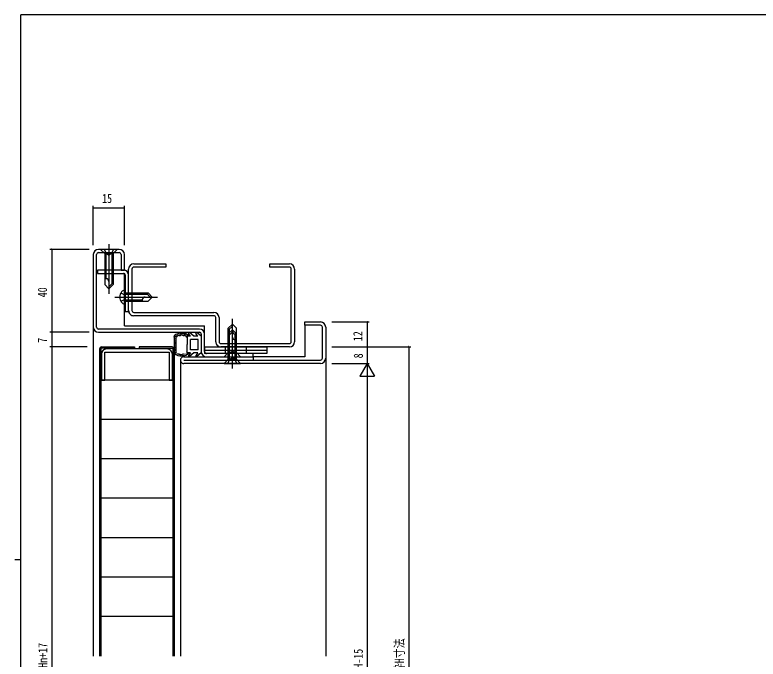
# Model space of a CAD drawing. Units: millimetres, scale not verified. Extents: x -1062 to 397, y -282 to 282.
# Drawn here: x -396.7 to -38.5, y -31.2 to 279.3 of the extents above; entities that cross this region are included whole.
import ezdxf
from ezdxf.enums import TextEntityAlignment as Align

# ---------------------------------------------------------------- set-up
doc = ezdxf.new("R2010")
doc.units = ezdxf.units.MM
doc.header["$LTSCALE"] = 2
for name, color, linetype in [('0-2_YKK_11', 7, 'Continuous'), ('0-3_YKK_12', 2, 'Continuous'), ('0-4_YKK_13', 4, 'Continuous'), ('0-6_YKK_D', 6, 'Continuous'), ('0-7_YKK_ZWAK', 7, 'Continuous')]:
    doc.layers.add(name, color=color, linetype=linetype)
doc.styles.add('ＭＳ ゴシック', font='')
doc.styles.get('ＭＳ ゴシック').set_extended_font_data('MS Gothic')

msp = doc.modelspace()

# ---------------------------------------------------------------- linework, layer by layer
at = {"layer": '0-2_YKK_11'}
for p, q in [((-346.4, 166.3), (-356.4, 166.3)), ((-358.9, 163.8), (-358.9, 128.8)), ((-357.3, 128.8), (-357.3, 163.8)), ((-356.4, 164.7), (-346.4, 164.7)), ((-339.4, 159.3), (-323.9, 159.3)), ((-323.9, 157.7), (-339.4, 157.7)), ((-323.9, 159.3), (-323.9, 157.7)), ((-273.9, 159.3), (-264.4, 159.3)), ((-273.9, 157.7), (-273.9, 159.3)), ((-264.4, 157.7), (-273.9, 157.7)), ((-341.9, 136.8), (-341.9, 156.8)), ((-340.3, 156.8), (-340.3, 136.8)), ((-263.5, 121.8), (-263.5, 156.8)), ((-261.9, 156.8), (-261.9, 121.8)), ((-339.4, 135.9), (-300.8, 135.9)), ((-300.8, 134.3), (-339.4, 134.3)), ((-299.9, 121.8), (-299.9, 133.4)), ((-298.3, 133.4), (-298.3, 121.8)), ((-307.8, 127.9), (-356.4, 127.9)), ((-356.4, 126.3), (-307.8, 126.3)), ((-306.9, 125.4), (-306.9, 117)), ((-305.3, 117), (-305.3, 125.4)), ((-248.5, 113.8), (-248.5, 128.8)), ((-246.9, 128.8), (-246.9, 113.8)), ((-323.3, 118.3), (-352.5, 118.3)), ((-297.4, 120.9), (-264.4, 120.9)), ((-264.4, 119.3), (-297.4, 119.3)), ((-315.3, 112.9), (-249.4, 112.9)), ((-249.4, 111.3), (-315.3, 111.3))]:
    msp.add_line(p, q, dxfattribs=at)
for points in [[(-345.5, 163.8), (-345.5, 156.3), (-343.9, 156.3), (-343.9, 163.8)], [(-344.4, 156.3), (-356.9, 156.3), (-356.9, 154.7), (-344.4, 154.7)], [(-343.5, 153.8), (-343.5, 136.3), (-341.9, 136.3), (-341.9, 153.8)], [(-249.4, 129.7), (-256.9, 129.7), (-256.9, 131.3), (-249.4, 131.3)], [(-355, 115.8), (-355, 103.3), (-353.4, 103.3), (-353.4, 116.7)], [(-353.4, 116.7), (-322.4, 116.7), (-322.4, 103.3), (-320.8, 103.3), (-320.8, 115.8)], [(-304.4, 114.5), (-281.9, 114.5), (-281.9, 116.1), (-304.4, 116.1)], [(-315.3, 114.5), (-281.9, 114.5), (-281.9, 112.9)]]:
    msp.add_lwpolyline(points, dxfattribs=at)
for centre, radius, start, end in [((-356.4, 163.8), 2.5, 90.00001, 179.99999), ((-346.4, 163.8), 2.5, 0.00001, 89.99999), ((-356.4, 163.8), 0.9, 90.00001, 179.99999), ((-346.4, 163.8), 0.9, 0.00001, 89.99999), ((-339.4, 156.8), 2.5, 90.00001, 179.99999), ((-339.4, 156.8), 0.9, 89.99953, 179.99951), ((-264.4, 156.8), 2.5, 0.00001, 89.99999), ((-264.4, 156.8), 0.9, 359.99998, 89.99996), ((-344.4, 153.8), 2.5, 0.00001, 89.99999), ((-344.4, 153.8), 0.9, 0.00001, 89.99999), ((-339.4, 136.8), 2.5, 179.99965, 269.99998), ((-339.4, 136.8), 0.9, 179.99998, 269.99996), ((-300.8, 133.4), 2.5, 0.00001, 89.99999), ((-300.8, 133.4), 0.9, 0.00001, 89.99999), ((-249.4, 128.8), 2.5, 0, 89.99998), ((-249.4, 128.8), 0.9, 0, 89.99998), ((-356.4, 128.8), 2.5, 180.00001, 269.99999), ((-356.4, 128.8), 0.9, 180.00001, 269.99999), ((-307.8, 125.4), 2.5, 0.00001, 89.99999), ((-307.8, 125.4), 0.9, 0.00001, 89.99999), ((-297.4, 121.8), 2.5, 179.99967, 269.99999), ((-297.4, 121.8), 0.9, 179.99998, 269.99996), ((-264.4, 121.8), 0.9, 270.00103, 0.00101), ((-264.4, 121.8), 2.5, 270.00001, 359.99999), ((-352.5, 115.8), 2.5, 90.00001, 179.99999), ((-323.3, 115.8), 2.5, 0.00001, 89.99999), ((-304.4, 117), 2.5, 180.00001, 269.99999), ((-304.4, 117), 0.9, 180.00001, 269.99999), ((-315.3, 112.9), 1.6, 89.99998, 270), ((-249.4, 113.8), 0.9, 270, 0), ((-249.4, 113.8), 2.5, 270, 0)]:
    msp.add_arc(centre, radius, start, end, dxfattribs=at)
at = {"layer": '0-3_YKK_12'}
for p, q in [((-343.9, 129.5), (-343.9, 154.548)), ((-343.9, 129.5), (-305.3, 129.5)), ((-305.3, 125.4), (-305.3, 129.5)), ((-256.9, 129.7), (-256.9, 114.5)), ((-358.9, 128.8), (-358.9, -29.7)), ((-316.9, 112.9), (-316.9, -29.7)), ((-256.9, 114.5), (-281.9, 114.5)), ((-246.9, 113.8), (-246.9, -29.7))]:
    msp.add_line(p, q, dxfattribs=at)
at = {"layer": '0-4_YKK_13'}
for p, q in [((-351.4, 168.8), (-351.4, 144.8)), ((-355.4, 166.3), (-353.4, 164.3)), ((-347.4, 166.3), (-355.4, 166.3)), ((-353.6, 166.3), (-352.55, 164.147)), ((-349.2, 166.3), (-350.25, 164.147)), ((-347.4, 166.3), (-349.4, 164.3)), ((-353.4, 164.3), (-353.4, 149.3)), ((-353.4, 164.3), (-349.4, 164.3)), ((-352.8, 164.3), (-352.8, 152.1)), ((-352.55, 164.147), (-351.4, 163.536)), ((-350.25, 164.147), (-351.4, 163.536)), ((-350, 164.3), (-350, 149.7)), ((-349.4, 164.3), (-349.4, 149.3)), ((-352.8, 152.1), (-353.4, 152.1)), ((-353.4, 149.3), (-351.4, 147.3)), ((-349.4, 150.3), (-351.4, 148.3)), ((-349.4, 149.3), (-351.4, 147.3)), ((-348.6, 143.3), (-328, 143.3)), ((-345.593, 145.3), (-343.85, 144.45)), ((-343.5, 146.8), (-344.015, 146.662)), ((-343.85, 144.45), (-343.239, 143.3)), ((-343.85, 142.15), (-343.239, 143.3)), ((-343.5, 139.8), (-343.5, 146.8)), ((-343.5, 145.3), (-332.5, 145.3)), ((-343.5, 144.7), (-332.9, 144.7)), ((-333.5, 145.3), (-331.5, 143.3)), ((-332.5, 145.3), (-330.5, 143.3)), ((-332.5, 141.3), (-330.5, 143.3)), ((-345.593, 141.3), (-343.85, 142.15)), ((-343.5, 139.8), (-344.015, 139.938)), ((-343.5, 141.9), (-335.3, 141.9)), ((-343.5, 141.3), (-332.5, 141.3)), ((-335.3, 141.9), (-335.3, 141.3)), ((-291.9, 108.8), (-291.9, 132.8)), ((-293.9, 128.3), (-291.9, 130.3)), ((-293.9, 127.3), (-291.9, 129.3)), ((-289.9, 128.3), (-291.9, 130.3)), ((-291.9, 112), (-291.9, 130)), ((-317.266, 125.22), (-317.266, 125.42)), ((-316.848, 125.244), (-316.848, 125.444)), ((-316.705, 125.542), (-316.705, 125.742)), ((-316.168, 125.578), (-316.168, 125.778)), ((-316.025, 125.375), (-316.025, 125.575)), ((-315.417, 125.53), (-315.417, 125.73)), ((-315.003, 125.173), (-315.003, 125.373)), ((-312.119, 124.411), (-313.021, 125.759)), ((-310.5, 124.411), (-312.579, 126.155)), ((-308.519, 124.411), (-309.421, 125.759)), ((-306.9, 124.411), (-308.979, 126.155)), ((-293.9, 113.3), (-293.9, 128.3)), ((-293.9, 125.5), (-291.9, 127.5)), ((-293.9, 124.5), (-291.9, 126.5)), ((-293.9, 116.5), (-293.9, 125.5)), ((-293.3, 113.3), (-293.3, 127.9)), ((-289.9, 125.5), (-291.9, 127.5)), ((-290.5, 113.3), (-290.5, 125.5)), ((-290.5, 125.5), (-289.9, 125.5)), ((-289.9, 113.3), (-289.9, 128.3)), ((-289.9, 116.5), (-289.9, 125.5)), ((-319.9, 124.654), (-319.9, 116.168)), ((-319.866, 124.015), (-319.866, 124.215)), ((-319.604, 124.445), (-319.604, 124.645)), ((-319.492, 123.335), (-319.492, 123.535)), ((-319.42, 122.423), (-319.42, 122.623)), ((-319.367, 121.833), (-319.367, 122.033)), ((-319.206, 124.139), (-319.206, 124.339)), ((-319.103, 124.326), (-319.103, 124.526)), ((-319.027, 122.495), (-319.027, 122.695)), ((-318.996, 124.743), (-318.996, 124.943)), ((-318.9, 116.892), (-318.9, 123.93)), ((-318.757, 124.206), (-318.757, 124.406)), ((-318.518, 124.612), (-318.518, 124.812)), ((-317.982, 125.017), (-317.982, 125.217)), ((-317.6, 124.803), (-317.6, 125.003)), ((-315.524, 124.97), (-315.524, 125.17)), ((-314.44, 125.114), (-314.44, 125.314)), ((-314.264, 124.633), (-314.264, 124.833)), ((-313.936, 124.34), (-313.936, 124.54)), ((-313.6, 124.411), (-313.6, 120.411)), ((-312.119, 124.411), (-313.6, 124.411)), ((-313.56, 124.692), (-313.56, 124.892)), ((-312.1, 117.911), (-312.1, 122.911)), ((-308.4, 122.911), (-312.1, 122.911)), ((-308.519, 124.411), (-310.5, 124.411)), ((-308.4, 117.911), (-308.4, 122.911)), ((-306.9, 124.411), (-306.9, 116.411)), ((-293.3, 116.5), (-293.3, 125.1)), ((-290.5, 116.5), (-290.5, 122.7)), ((-290.5, 122.7), (-289.9, 122.7)), ((-355.9, 118.3), (-355.9, -29.7)), ((-355.3, 118.7), (-355.3, -29.7)), ((-339, 118.7), (-355.3, 118.7)), ((-354.9, 119.3), (-339, 119.3)), ((-339, 119.3), (-339, 118.7)), ((-320.9, 119.3), (-336.8, 119.3)), ((-336.8, 119.3), (-336.8, 118.7)), ((-336.8, 118.7), (-320.5, 118.7)), ((-320.5, 118.7), (-320.5, -29.7)), ((-319.9, 118.3), (-319.9, -29.7)), ((-319.581, 120.278), (-319.581, 120.478)), ((-319.545, 119.009), (-319.545, 119.209)), ((-319.51, 121.011), (-319.51, 121.211)), ((-319.402, 119.278), (-319.402, 119.478)), ((-319.331, 118.205), (-319.331, 118.405)), ((-319.313, 118.652), (-319.313, 118.852)), ((-319.224, 121.404), (-319.224, 121.604)), ((-319.17, 120.725), (-319.17, 120.925)), ((-319.17, 119.939), (-319.17, 120.139)), ((-313.6, 116.411), (-313.6, 120.411)), ((-275.3, 119.1), (-305.3, 119.1)), ((-305.3, 119.1), (-305.3, 116.1)), ((-295.3, 119.1), (-295.3, 116.1)), ((-285.3, 119.1), (-285.3, 116.1)), ((-275.3, 119.1), (-275.3, 116.1)), ((-319.747, 116.429), (-319.747, 116.629)), ((-319.599, 117.937), (-319.599, 118.137)), ((-319.402, 117.204), (-319.402, 117.404)), ((-319.198, 116.524), (-319.198, 116.724)), ((-319.116, 117.49), (-319.116, 117.69)), ((-319.115, 116.178), (-319.115, 116.378)), ((-318.817, 116.369), (-318.817, 116.569)), ((-318.375, 115.844), (-318.375, 116.044)), ((-317.91, 115.904), (-317.91, 116.104)), ((-317.898, 115.63), (-317.898, 115.83)), ((-317.671, 115.868), (-317.671, 116.068)), ((-317.302, 115.463), (-317.302, 115.663)), ((-317.17, 115.737), (-317.17, 115.937)), ((-316.908, 115.331), (-316.908, 115.531)), ((-316.717, 115.534), (-316.717, 115.734)), ((-316.145, 115.319), (-316.145, 115.519)), ((-316.121, 115.498), (-316.121, 115.698)), ((-315.596, 115.892), (-315.596, 116.092)), ((-315.512, 115.129), (-315.512, 115.329)), ((-315.429, 115.665), (-315.429, 115.865)), ((-315.097, 115.66), (-315.097, 115.86)), ((-314.675, 115.707), (-314.675, 115.907)), ((-314.288, 115.766), (-314.288, 115.966)), ((-313.666, 116.094), (-313.666, 116.294)), ((-312.119, 116.411), (-313.6, 116.411)), ((-312.119, 116.411), (-313.021, 115.064)), ((-310.5, 116.411), (-312.579, 114.667)), ((-308.4, 117.911), (-312.1, 117.911)), ((-308.519, 116.411), (-310.5, 116.411)), ((-308.519, 116.411), (-309.421, 115.064)), ((-306.9, 116.411), (-308.979, 114.667)), ((-275.3, 117.6), (-305.3, 117.6)), ((-275.3, 116.1), (-305.3, 116.1)), ((-295.9, 114.5), (-293.9, 116.5)), ((-294.1, 114.5), (-293.05, 116.653)), ((-289.9, 116.5), (-293.9, 116.5)), ((-293.05, 116.653), (-291.9, 117.264)), ((-290.75, 116.653), (-291.9, 117.264)), ((-289.7, 114.5), (-290.75, 116.653)), ((-287.9, 114.5), (-289.9, 116.5)), ((-295.9, 114.5), (-287.9, 114.5)), ((-295.9, 111.3), (-293.9, 113.3)), ((-295.9, 111.3), (-287.9, 111.3)), ((-294.1, 111.3), (-293.05, 113.453)), ((-289.9, 113.3), (-293.9, 113.3)), ((-293.05, 113.453), (-291.9, 114.064)), ((-290.75, 113.453), (-291.9, 114.064)), ((-289.7, 111.3), (-290.75, 113.453)), ((-287.9, 111.3), (-289.9, 113.3)), ((-320.5, 103.3), (-355.3, 103.3)), ((-320.5, 84.3), (-355.3, 84.3)), ((-320.5, 65.3), (-355.3, 65.3)), ((-320.5, 46.3), (-355.3, 46.3)), ((-320.5, 27.3), (-355.3, 27.3)), ((-320.5, 8.3), (-355.3, 8.3)), ((-320.5, -10.7), (-355.3, -10.7))]:
    msp.add_line(p, q, dxfattribs=at)
msp.add_lwpolyline([(-314.011, 123.986), (-314.202, 124.38), (-314.43, 124.671), (-314.728, 124.758), (-315.095, 124.672), (-315.479, 124.616), (-315.832, 124.766), (-316.15, 125.013), (-316.45, 125.106), (-316.751, 124.927), (-317.079, 124.687), (-317.455, 124.629), (-317.848, 124.734), (-318.184, 124.759), (-318.412, 124.523), (-318.613, 124.169), (-318.9, 123.93)], dxfattribs=at)
for centre, radius, start, end in [((-352.733, 150.768), 1.333, 0, 92.86598), ((-341.9, 143.3), 4.2, 143.11591, 216.88409), ((-343.42, 144.44), 2.3, 105, 143.11591), ((-333.968, 141.967), 1.333, 90, 182.86598), ((-343.42, 142.16), 2.3, 216.88409, 255), ((-316.4, 120.411), 5.5, 46.65824, 129.51963), ((-312.772, 125.926), 0.3, 49.99756, 213.78886), ((-309.172, 125.926), 0.3, 49.99756, 213.78886), ((-290.567, 126.832), 1.333, 180, 272.86598), ((-316.4, 120.411), 4.3, 49.37051, 56.2499), ((-290.567, 124.032), 1.333, 180, 272.86598), ((-354.9, 118.3), 1, 90, 180), ((-320.9, 118.3), 1, 0, 90), ((-316.4, 120.411), 5.5, 230.48036, 313.34175), ((-316.4, 120.411), 4.3, 303.7499, 310.62928), ((-312.772, 114.897), 0.3, 146.21114, 310.00244), ((-309.172, 114.897), 0.3, 146.21114, 310.00244)]:
    msp.add_arc(centre, radius, start, end, dxfattribs=at)
at = {"layer": '0-6_YKK_D'}
for p, q in [((-358.9, 168.3), (-358.9, 187.3)), ((-358.9, 186.3), (-343.9, 186.3)), ((-343.9, 168.3), (-343.9, 187.3)), ((-360.9, 166.3), (-379.9, 166.3)), ((-378.9, 166.3), (-378.9, 126.3)), ((-243.9, 131.3), (-225.9, 131.3)), ((-226.9, 131.3), (-226.9, 119.3)), ((-360.9, 126.3), (-379.9, 126.3)), ((-361.9, 126.3), (-379.9, 126.3)), ((-378.9, 126.3), (-378.9, 119.3)), ((-361.9, 119.3), (-379.9, 119.3)), ((-361.9, 119.3), (-379.9, 119.3)), ((-378.9, 119.3), (-378.9, -182.7)), ((-243.9, 119.3), (-225.9, 119.3)), ((-243.9, 119.3), (-225.9, 119.3)), ((-243.9, 119.3), (-205.9, 119.3)), ((-226.9, 119.3), (-226.9, 111.3)), ((-206.9, 119.3), (-206.9, -180.7)), ((-243.9, 111.3), (-225.9, 111.3)), ((-243.9, 111.3), (-225.9, 111.3)), ((-226.9, 111.3), (-223.4, 105.238)), ((-226.9, 111.3), (-226.9, 99.176)), ((-226.9, 104.3), (-226.9, -166.7))]:
    msp.add_line(p, q, dxfattribs=at)
msp.add_lwpolyline([(-226.9, 111.3), (-230.4, 105.238), (-223.4, 105.238)], dxfattribs=at)
for centre, start, end in [((-358.9, 186.3), 0, 180), ((-358.9, 186.3), 180, 0), ((-343.9, 186.3), 0, 180), ((-343.9, 186.3), 180, 0), ((-378.9, 166.3), 90, 270), ((-378.9, 166.3), 270, 90), ((-226.9, 131.3), 90, 270), ((-226.9, 131.3), 270, 90), ((-378.9, 126.3), 90, 270), ((-378.9, 126.3), 90, 270), ((-378.9, 126.3), 270, 90), ((-378.9, 126.3), 270, 90), ((-378.9, 119.3), 90, 270), ((-378.9, 119.3), 90, 270), ((-378.9, 119.3), 270, 90), ((-378.9, 119.3), 270, 90), ((-226.9, 119.3), 90, 270), ((-226.9, 119.3), 90, 270), ((-226.9, 119.3), 270, 90), ((-226.9, 119.3), 270, 90), ((-206.9, 119.3), 89.99993, 269.99993), ((-206.9, 119.3), 269.99993, 89.99993)]:
    msp.add_arc(centre, 0.106, start, end, dxfattribs=at)
at = {"layer": '0-7_YKK_ZWAK'}
for p, q in [((376.1, 279.3), (-393.9, 279.3)), ((-393.9, -245.7), (-393.9, 279.3)), ((-396.7, 16.8), (-393.9, 16.8))]:
    msp.add_line(p, q, dxfattribs=at)

# ---------------------------------------------------------------- texts
at = {"layer": '0-6_YKK_D', "style": 'ＭＳ ゴシック', "width": 0.8}
msp.add_text('15', height=4.399, dxfattribs=at).set_placement((-354.641, 187.3), align=Align.BOTTOM_LEFT)
for s, p in [('40', (-379.9, 143.206)), ('12', (-227.9, 122.047)), ('7', (-379.9, 121.253)), ('8', (-227.7, 113.765)), ('既設枠H寸法', (-207.913, -47.585)), ('DH=Hn+17', (-379.7, -42.555)), ('Hn=既設枠H-15', (-227.7, -57.373))]:
    msp.add_text(s, height=4.399, rotation=90, dxfattribs=at).set_placement(p, align=Align.BOTTOM_LEFT)

doc.saveas('drawing.dxf')
